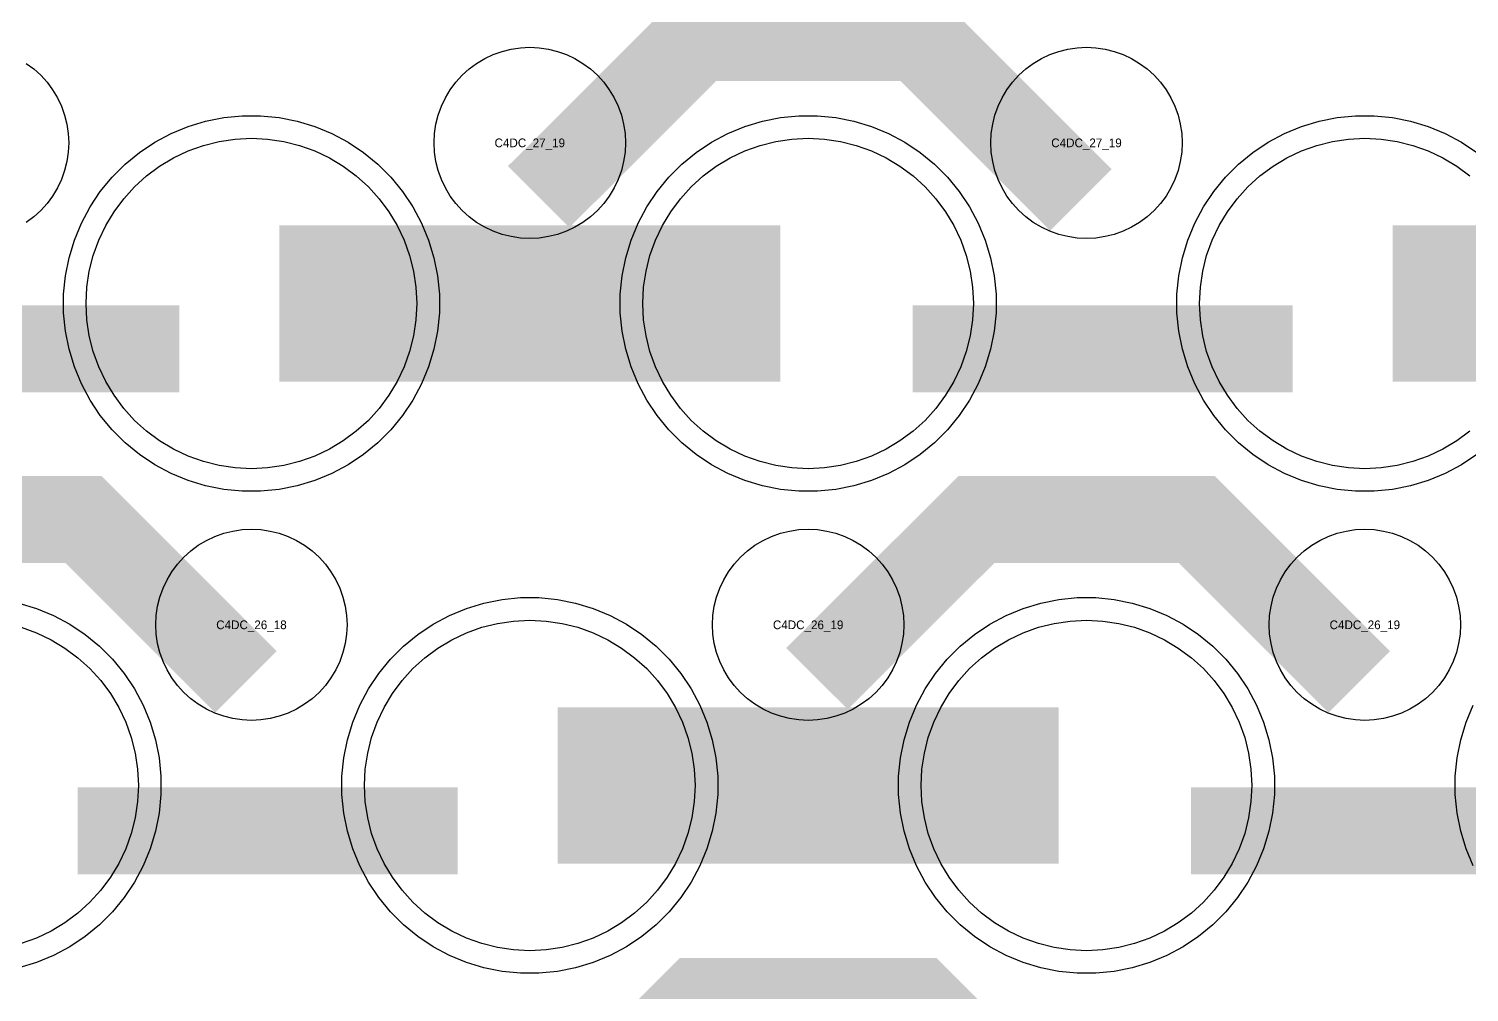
# Model space of a CAD drawing. Extents: x -11880 to 11880, y -14992 to 14992.
# Drawn here: x -6064 to -5650, y -11296.3 to -11019.4 of the extents above; entities that cross this region are included whole.
import ezdxf
from ezdxf.enums import TextEntityAlignment as Align

# ---------------------------------------------------------------- set-up
doc = ezdxf.new("R2010")
doc.units = 0
doc.header["$MEASUREMENT"] = 0
for name, color, linetype in [('GDS_775_DT_237', 138, 'CONTINUOUS'), ('RDL1_FS', 34, 'CONTINUOUS'), ('RDL_BS', 160, 'CONTINUOUS')]:
    doc.layers.add(name, color=color, linetype=linetype)

msp = doc.modelspace()

# ---------------------------------------------------------------- linework, layer by layer
at = {"layer": 'RDL1_FS', "color": 240, "true_color": 0xed1f24}
for points in [[(-6000, -11145.844), (-6004.657, -11145.615), (-6009.268, -11144.931), (-6013.791, -11143.799), (-6018.181, -11142.227), (-6022.395, -11140.235), (-6026.395, -11137.837), (-6030.14, -11135.059), (-6033.594, -11131.929), (-6036.724, -11128.475), (-6039.502, -11124.73), (-6041.9, -11120.73), (-6043.892, -11116.516), (-6045.464, -11112.126), (-6046.596, -11107.603), (-6047.28, -11102.992), (-6047.509, -11098.335), (-6047.28, -11093.678), (-6046.596, -11089.067), (-6045.464, -11084.544), (-6043.892, -11080.154), (-6041.9, -11075.94), (-6039.502, -11071.94), (-6036.724, -11068.195), (-6033.594, -11064.741), (-6030.14, -11061.611), (-6026.395, -11058.833), (-6022.395, -11056.435), (-6018.181, -11054.443), (-6013.791, -11052.871), (-6009.268, -11051.739), (-6004.657, -11051.055), (-6000, -11050.826), (-5995.343, -11051.055), (-5990.732, -11051.739), (-5986.209, -11052.871), (-5981.819, -11054.443), (-5977.605, -11056.435), (-5973.605, -11058.833), (-5969.86, -11061.611), (-5966.406, -11064.741), (-5963.276, -11068.195), (-5960.498, -11071.94), (-5958.1, -11075.94), (-5956.108, -11080.154), (-5954.536, -11084.544), (-5953.404, -11089.067), (-5952.72, -11093.678), (-5952.491, -11098.335), (-5952.72, -11102.992), (-5953.404, -11107.603), (-5954.536, -11112.126), (-5956.108, -11116.516), (-5958.1, -11120.73), (-5960.498, -11124.73), (-5963.276, -11128.475), (-5966.406, -11131.929), (-5969.86, -11135.059), (-5973.605, -11137.837), (-5977.605, -11140.235), (-5981.819, -11142.227), (-5986.209, -11143.799), (-5990.732, -11144.931), (-5995.343, -11145.615)], [(-5840, -11145.844), (-5844.657, -11145.615), (-5849.268, -11144.931), (-5853.791, -11143.799), (-5858.181, -11142.227), (-5862.395, -11140.235), (-5866.395, -11137.837), (-5870.14, -11135.059), (-5873.594, -11131.929), (-5876.724, -11128.475), (-5879.502, -11124.73), (-5881.9, -11120.73), (-5883.892, -11116.516), (-5885.464, -11112.126), (-5886.596, -11107.603), (-5887.28, -11102.992), (-5887.509, -11098.335), (-5887.28, -11093.678), (-5886.596, -11089.067), (-5885.464, -11084.544), (-5883.892, -11080.154), (-5881.9, -11075.94), (-5879.502, -11071.94), (-5876.724, -11068.195), (-5873.594, -11064.741), (-5870.14, -11061.611), (-5866.395, -11058.833), (-5862.395, -11056.435), (-5858.181, -11054.443), (-5853.791, -11052.871), (-5849.268, -11051.739), (-5844.657, -11051.055), (-5840, -11050.826), (-5835.343, -11051.055), (-5830.732, -11051.739), (-5826.209, -11052.871), (-5821.819, -11054.443), (-5817.605, -11056.435), (-5813.605, -11058.833), (-5809.86, -11061.611), (-5806.406, -11064.741), (-5803.276, -11068.195), (-5800.498, -11071.94), (-5798.1, -11075.94), (-5796.108, -11080.154), (-5794.536, -11084.544), (-5793.404, -11089.067), (-5792.72, -11093.678), (-5792.491, -11098.335), (-5792.72, -11102.992), (-5793.404, -11107.603), (-5794.536, -11112.126), (-5796.108, -11116.516), (-5798.1, -11120.73), (-5800.498, -11124.73), (-5803.276, -11128.475), (-5806.406, -11131.929), (-5809.86, -11135.059), (-5813.605, -11137.837), (-5817.605, -11140.235), (-5821.819, -11142.227), (-5826.209, -11143.799), (-5830.732, -11144.931), (-5835.343, -11145.615)]]:
    msp.add_lwpolyline(points, close=True, dxfattribs=at)
msp.add_lwpolyline([(-5649.86, -11135.059), (-5653.605, -11137.837), (-5657.605, -11140.235), (-5661.819, -11142.227), (-5666.209, -11143.799), (-5670.732, -11144.931), (-5675.343, -11145.615), (-5680, -11145.844), (-5684.657, -11145.615), (-5689.268, -11144.931), (-5693.791, -11143.799), (-5698.181, -11142.227), (-5702.395, -11140.235), (-5706.395, -11137.837), (-5710.14, -11135.059), (-5713.594, -11131.929), (-5716.724, -11128.475), (-5719.502, -11124.73), (-5721.9, -11120.73), (-5723.892, -11116.516), (-5725.464, -11112.126), (-5726.596, -11107.603), (-5727.28, -11102.992), (-5727.509, -11098.335), (-5727.28, -11093.678), (-5726.596, -11089.067), (-5725.464, -11084.544), (-5723.892, -11080.154), (-5721.9, -11075.94), (-5719.502, -11071.94), (-5716.724, -11068.195), (-5713.594, -11064.741), (-5710.14, -11061.611), (-5706.395, -11058.833), (-5702.395, -11056.435), (-5698.181, -11054.443), (-5693.791, -11052.871), (-5689.268, -11051.739), (-5684.657, -11051.055), (-5680, -11050.826), (-5675.343, -11051.055), (-5670.732, -11051.739), (-5666.209, -11052.871), (-5661.819, -11054.443), (-5657.605, -11056.435), (-5653.605, -11058.833), (-5649.86, -11061.611)], dxfattribs=at)
for points in [[(-5991.998, -11098.335, 45, 45, 0), (-5919.998, -11098.335, 45, 45, 0)], [(-5919.998, -11098.335, 45, 45, 0), (-5847.998, -11098.335, 45, 45, 0)], [(-5671.998, -11098.335, 45, 45, 0), (-5599.998, -11098.335, 45, 45, 0)]]:
    msp.add_lwpolyline(points, format="xyseb", dxfattribs=at)
at = {"layer": 'RDL1_FS'}
for points in [[(-5920, -11284.409), (-5924.657, -11284.18), (-5929.268, -11283.496), (-5933.791, -11282.364), (-5938.181, -11280.792), (-5942.395, -11278.8), (-5946.395, -11276.402), (-5950.14, -11273.624), (-5953.594, -11270.494), (-5956.724, -11267.04), (-5959.502, -11263.295), (-5961.9, -11259.295), (-5963.892, -11255.081), (-5965.464, -11250.691), (-5966.596, -11246.168), (-5967.28, -11241.557), (-5967.509, -11236.9), (-5967.28, -11232.243), (-5966.596, -11227.632), (-5965.464, -11223.109), (-5963.892, -11218.719), (-5961.9, -11214.505), (-5959.502, -11210.505), (-5956.724, -11206.76), (-5953.594, -11203.306), (-5950.14, -11200.176), (-5946.395, -11197.398), (-5942.395, -11195), (-5938.181, -11193.008), (-5933.791, -11191.436), (-5929.268, -11190.304), (-5924.657, -11189.62), (-5920, -11189.391), (-5915.343, -11189.62), (-5910.732, -11190.304), (-5906.209, -11191.436), (-5901.819, -11193.008), (-5897.605, -11195), (-5893.605, -11197.398), (-5889.86, -11200.176), (-5886.406, -11203.306), (-5883.276, -11206.76), (-5880.498, -11210.505), (-5878.1, -11214.505), (-5876.108, -11218.719), (-5874.536, -11223.109), (-5873.404, -11227.632), (-5872.72, -11232.243), (-5872.491, -11236.9), (-5872.72, -11241.557), (-5873.404, -11246.168), (-5874.536, -11250.691), (-5876.108, -11255.081), (-5878.1, -11259.295), (-5880.498, -11263.295), (-5883.276, -11267.04), (-5886.406, -11270.494), (-5889.86, -11273.624), (-5893.605, -11276.402), (-5897.605, -11278.8), (-5901.819, -11280.792), (-5906.209, -11282.364), (-5910.732, -11283.496), (-5915.343, -11284.18)], [(-5760, -11284.409), (-5764.657, -11284.18), (-5769.268, -11283.496), (-5773.791, -11282.364), (-5778.181, -11280.792), (-5782.395, -11278.8), (-5786.395, -11276.402), (-5790.14, -11273.624), (-5793.594, -11270.494), (-5796.724, -11267.04), (-5799.502, -11263.295), (-5801.9, -11259.295), (-5803.892, -11255.081), (-5805.464, -11250.691), (-5806.596, -11246.168), (-5807.28, -11241.557), (-5807.509, -11236.9), (-5807.28, -11232.243), (-5806.596, -11227.632), (-5805.464, -11223.109), (-5803.892, -11218.719), (-5801.9, -11214.505), (-5799.502, -11210.505), (-5796.724, -11206.76), (-5793.594, -11203.306), (-5790.14, -11200.176), (-5786.395, -11197.398), (-5782.395, -11195), (-5778.181, -11193.008), (-5773.791, -11191.436), (-5769.268, -11190.304), (-5764.657, -11189.62), (-5760, -11189.391), (-5755.343, -11189.62), (-5750.732, -11190.304), (-5746.209, -11191.436), (-5741.819, -11193.008), (-5737.605, -11195), (-5733.605, -11197.398), (-5729.86, -11200.176), (-5726.406, -11203.306), (-5723.276, -11206.76), (-5720.498, -11210.505), (-5718.1, -11214.505), (-5716.108, -11218.719), (-5714.536, -11223.109), (-5713.404, -11227.632), (-5712.72, -11232.243), (-5712.491, -11236.9), (-5712.72, -11241.557), (-5713.404, -11246.168), (-5714.536, -11250.691), (-5716.108, -11255.081), (-5718.1, -11259.295), (-5720.498, -11263.295), (-5723.276, -11267.04), (-5726.406, -11270.494), (-5729.86, -11273.624), (-5733.605, -11276.402), (-5737.605, -11278.8), (-5741.819, -11280.792), (-5746.209, -11282.364), (-5750.732, -11283.496), (-5755.343, -11284.18)]]:
    msp.add_lwpolyline(points, close=True, dxfattribs=at)
msp.add_lwpolyline([(-6066.209, -11191.436), (-6061.819, -11193.008), (-6057.605, -11195), (-6053.605, -11197.398), (-6049.86, -11200.176), (-6046.406, -11203.306), (-6043.276, -11206.76), (-6040.498, -11210.505), (-6038.1, -11214.505), (-6036.108, -11218.719), (-6034.536, -11223.109), (-6033.404, -11227.632), (-6032.72, -11232.243), (-6032.491, -11236.9), (-6032.72, -11241.557), (-6033.404, -11246.168), (-6034.536, -11250.691), (-6036.108, -11255.081), (-6038.1, -11259.295), (-6040.498, -11263.295), (-6043.276, -11267.04), (-6046.406, -11270.494), (-6049.86, -11273.624), (-6053.605, -11276.402), (-6057.605, -11278.8), (-6061.819, -11280.792), (-6066.209, -11282.364)], dxfattribs=at)
for points in [[(-5911.998, -11236.9, 45, 45, 0), (-5839.998, -11236.9, 45, 45, 0)], [(-5839.998, -11236.9, 45, 45, 0), (-5767.998, -11236.9, 45, 45, 0)]]:
    msp.add_lwpolyline(points, format="xyseb", dxfattribs=at)
at = {"layer": 'RDL_BS'}
for points in [[(-5917.438, -11067.649, 25, 25, 0), (-5871.623, -11021.834, 25, 25, 0), (-5838.07, -11021.834, 25, 25, 0)], [(-5761.599, -11068.548, 25, 25, 0), (-5808.313, -11021.834, 25, 25, 0), (-5838.071, -11021.834, 25, 25, 0)], [(-6001.599, -11207.113, 25, 25, 0), (-6048.313, -11160.399, 25, 25, 0), (-6078.071, -11160.399, 25, 25, 0)], [(-5837.438, -11206.214, 25, 25, 0), (-5791.623, -11160.399, 25, 25, 0), (-5758.07, -11160.399, 25, 25, 0)], [(-5681.599, -11207.113, 25, 25, 0), (-5728.313, -11160.399, 25, 25, 0), (-5758.071, -11160.399, 25, 25, 0)], [(-6049.984, -11249.913, 25, 25, 0), (-5940.719, -11249.913, 25, 25, 0)], [(-5729.984, -11249.913, 25, 25, 0), (-5620.719, -11249.913, 25, 25, 0)], [(-5917.438, -11344.774, 25, 25, 0), (-5871.623, -11298.959, 25, 25, 0), (-5838.07, -11298.959, 25, 25, 0)], [(-5761.599, -11345.673, 25, 25, 0), (-5808.313, -11298.959, 25, 25, 0), (-5838.071, -11298.959, 25, 25, 0)]]:
    msp.add_lwpolyline(points, format="xyseb", dxfattribs=at)
for points in [[(-5920, -11079.641), (-5922.693, -11079.509), (-5925.365, -11079.113), (-5927.984, -11078.456), (-5930.519, -11077.549), (-5932.956, -11076.397), (-5935.28, -11075.004), (-5937.443, -11073.401), (-5939.442, -11071.589), (-5941.254, -11069.59), (-5942.857, -11067.427), (-5944.25, -11065.103), (-5945.402, -11062.666), (-5946.309, -11060.131), (-5946.966, -11057.512), (-5947.362, -11054.84), (-5947.494, -11052.147), (-5947.362, -11049.454), (-5946.966, -11046.782), (-5946.309, -11044.163), (-5945.402, -11041.628), (-5944.25, -11039.191), (-5942.857, -11036.867), (-5941.254, -11034.704), (-5939.442, -11032.705), (-5937.443, -11030.893), (-5935.28, -11029.29), (-5932.956, -11027.897), (-5930.519, -11026.745), (-5927.984, -11025.838), (-5925.365, -11025.181), (-5922.693, -11024.785), (-5920, -11024.653), (-5917.307, -11024.785), (-5914.635, -11025.181), (-5912.016, -11025.838), (-5909.481, -11026.745), (-5907.044, -11027.897), (-5904.72, -11029.29), (-5902.557, -11030.893), (-5900.558, -11032.705), (-5898.746, -11034.704), (-5897.143, -11036.867), (-5895.75, -11039.191), (-5894.598, -11041.628), (-5893.691, -11044.163), (-5893.034, -11046.782), (-5892.638, -11049.454), (-5892.506, -11052.147), (-5892.638, -11054.84), (-5893.034, -11057.512), (-5893.691, -11060.131), (-5894.598, -11062.666), (-5895.75, -11065.103), (-5897.143, -11067.427), (-5898.746, -11069.59), (-5900.558, -11071.589), (-5902.557, -11073.401), (-5904.72, -11075.004), (-5907.044, -11076.397), (-5909.481, -11077.549), (-5912.016, -11078.456), (-5914.635, -11079.113), (-5917.307, -11079.509)], [(-5760, -11079.641), (-5762.693, -11079.509), (-5765.365, -11079.113), (-5767.984, -11078.456), (-5770.519, -11077.549), (-5772.956, -11076.397), (-5775.28, -11075.004), (-5777.443, -11073.401), (-5779.442, -11071.589), (-5781.254, -11069.59), (-5782.857, -11067.427), (-5784.25, -11065.103), (-5785.402, -11062.666), (-5786.309, -11060.131), (-5786.966, -11057.512), (-5787.362, -11054.84), (-5787.494, -11052.147), (-5787.362, -11049.454), (-5786.966, -11046.782), (-5786.309, -11044.163), (-5785.402, -11041.628), (-5784.25, -11039.191), (-5782.857, -11036.867), (-5781.254, -11034.704), (-5779.442, -11032.705), (-5777.443, -11030.893), (-5775.28, -11029.29), (-5772.956, -11027.897), (-5770.519, -11026.745), (-5767.984, -11025.838), (-5765.365, -11025.181), (-5762.693, -11024.785), (-5760, -11024.653), (-5757.307, -11024.785), (-5754.635, -11025.181), (-5752.016, -11025.838), (-5749.481, -11026.745), (-5747.044, -11027.897), (-5744.72, -11029.29), (-5742.557, -11030.893), (-5740.558, -11032.705), (-5738.746, -11034.704), (-5737.143, -11036.867), (-5735.75, -11039.191), (-5734.598, -11041.628), (-5733.691, -11044.163), (-5733.034, -11046.782), (-5732.638, -11049.454), (-5732.506, -11052.147), (-5732.638, -11054.84), (-5733.034, -11057.512), (-5733.691, -11060.131), (-5734.598, -11062.666), (-5735.75, -11065.103), (-5737.143, -11067.427), (-5738.746, -11069.59), (-5740.558, -11071.589), (-5742.557, -11073.401), (-5744.72, -11075.004), (-5747.044, -11076.397), (-5749.481, -11077.549), (-5752.016, -11078.456), (-5754.635, -11079.113), (-5757.307, -11079.509)], [(-6000, -11218.206), (-6002.693, -11218.074), (-6005.365, -11217.678), (-6007.984, -11217.021), (-6010.519, -11216.114), (-6012.956, -11214.962), (-6015.28, -11213.569), (-6017.443, -11211.966), (-6019.442, -11210.154), (-6021.254, -11208.155), (-6022.857, -11205.992), (-6024.25, -11203.668), (-6025.402, -11201.231), (-6026.309, -11198.696), (-6026.966, -11196.077), (-6027.362, -11193.405), (-6027.494, -11190.712), (-6027.362, -11188.019), (-6026.966, -11185.347), (-6026.309, -11182.728), (-6025.402, -11180.193), (-6024.25, -11177.756), (-6022.857, -11175.432), (-6021.254, -11173.269), (-6019.442, -11171.27), (-6017.443, -11169.458), (-6015.28, -11167.855), (-6012.956, -11166.462), (-6010.519, -11165.31), (-6007.984, -11164.403), (-6005.365, -11163.746), (-6002.693, -11163.35), (-6000, -11163.218), (-5997.307, -11163.35), (-5994.635, -11163.746), (-5992.016, -11164.403), (-5989.481, -11165.31), (-5987.044, -11166.462), (-5984.72, -11167.855), (-5982.557, -11169.458), (-5980.558, -11171.27), (-5978.746, -11173.269), (-5977.143, -11175.432), (-5975.75, -11177.756), (-5974.598, -11180.193), (-5973.691, -11182.728), (-5973.034, -11185.347), (-5972.638, -11188.019), (-5972.506, -11190.712), (-5972.638, -11193.405), (-5973.034, -11196.077), (-5973.691, -11198.696), (-5974.598, -11201.231), (-5975.75, -11203.668), (-5977.143, -11205.992), (-5978.746, -11208.155), (-5980.558, -11210.154), (-5982.557, -11211.966), (-5984.72, -11213.569), (-5987.044, -11214.962), (-5989.481, -11216.114), (-5992.016, -11217.021), (-5994.635, -11217.678), (-5997.307, -11218.074)], [(-5840, -11218.206), (-5842.693, -11218.074), (-5845.365, -11217.678), (-5847.984, -11217.021), (-5850.519, -11216.114), (-5852.956, -11214.962), (-5855.28, -11213.569), (-5857.443, -11211.966), (-5859.442, -11210.154), (-5861.254, -11208.155), (-5862.857, -11205.992), (-5864.25, -11203.668), (-5865.402, -11201.231), (-5866.309, -11198.696), (-5866.966, -11196.077), (-5867.362, -11193.405), (-5867.494, -11190.712), (-5867.362, -11188.019), (-5866.966, -11185.347), (-5866.309, -11182.728), (-5865.402, -11180.193), (-5864.25, -11177.756), (-5862.857, -11175.432), (-5861.254, -11173.269), (-5859.442, -11171.27), (-5857.443, -11169.458), (-5855.28, -11167.855), (-5852.956, -11166.462), (-5850.519, -11165.31), (-5847.984, -11164.403), (-5845.365, -11163.746), (-5842.693, -11163.35), (-5840, -11163.218), (-5837.307, -11163.35), (-5834.635, -11163.746), (-5832.016, -11164.403), (-5829.481, -11165.31), (-5827.044, -11166.462), (-5824.72, -11167.855), (-5822.557, -11169.458), (-5820.558, -11171.27), (-5818.746, -11173.269), (-5817.143, -11175.432), (-5815.75, -11177.756), (-5814.598, -11180.193), (-5813.691, -11182.728), (-5813.034, -11185.347), (-5812.638, -11188.019), (-5812.506, -11190.712), (-5812.638, -11193.405), (-5813.034, -11196.077), (-5813.691, -11198.696), (-5814.598, -11201.231), (-5815.75, -11203.668), (-5817.143, -11205.992), (-5818.746, -11208.155), (-5820.558, -11210.154), (-5822.557, -11211.966), (-5824.72, -11213.569), (-5827.044, -11214.962), (-5829.481, -11216.114), (-5832.016, -11217.021), (-5834.635, -11217.678), (-5837.307, -11218.074)], [(-5680, -11218.206), (-5682.693, -11218.074), (-5685.365, -11217.678), (-5687.984, -11217.021), (-5690.519, -11216.114), (-5692.956, -11214.962), (-5695.28, -11213.569), (-5697.443, -11211.966), (-5699.442, -11210.154), (-5701.254, -11208.155), (-5702.857, -11205.992), (-5704.25, -11203.668), (-5705.402, -11201.231), (-5706.309, -11198.696), (-5706.966, -11196.077), (-5707.362, -11193.405), (-5707.494, -11190.712), (-5707.362, -11188.019), (-5706.966, -11185.347), (-5706.309, -11182.728), (-5705.402, -11180.193), (-5704.25, -11177.756), (-5702.857, -11175.432), (-5701.254, -11173.269), (-5699.442, -11171.27), (-5697.443, -11169.458), (-5695.28, -11167.855), (-5692.956, -11166.462), (-5690.519, -11165.31), (-5687.984, -11164.403), (-5685.365, -11163.746), (-5682.693, -11163.35), (-5680, -11163.218), (-5677.307, -11163.35), (-5674.635, -11163.746), (-5672.016, -11164.403), (-5669.481, -11165.31), (-5667.044, -11166.462), (-5664.72, -11167.855), (-5662.557, -11169.458), (-5660.558, -11171.27), (-5658.746, -11173.269), (-5657.143, -11175.432), (-5655.75, -11177.756), (-5654.598, -11180.193), (-5653.691, -11182.728), (-5653.034, -11185.347), (-5652.638, -11188.019), (-5652.506, -11190.712), (-5652.638, -11193.405), (-5653.034, -11196.077), (-5653.691, -11198.696), (-5654.598, -11201.231), (-5655.75, -11203.668), (-5657.143, -11205.992), (-5658.746, -11208.155), (-5660.558, -11210.154), (-5662.557, -11211.966), (-5664.72, -11213.569), (-5667.044, -11214.962), (-5669.481, -11216.114), (-5672.016, -11217.021), (-5674.635, -11217.678), (-5677.307, -11218.074)], [(-5922.644, -11290.9), (-5927.938, -11290.383), (-5933.165, -11289.337), (-5938.205, -11287.806), (-5943.115, -11285.775), (-5947.777, -11283.283), (-5952.191, -11280.336), (-5956.292, -11276.974), (-5960.074, -11273.192), (-5963.436, -11269.091), (-5966.383, -11264.677), (-5968.875, -11260.015), (-5970.906, -11255.105), (-5972.437, -11250.065), (-5973.483, -11244.838), (-5974, -11239.544), (-5974, -11234.256), (-5973.483, -11228.962), (-5972.437, -11223.735), (-5970.906, -11218.695), (-5968.875, -11213.785), (-5966.383, -11209.123), (-5963.436, -11204.709), (-5960.074, -11200.608), (-5956.292, -11196.826), (-5952.191, -11193.464), (-5947.777, -11190.517), (-5943.115, -11188.025), (-5938.205, -11185.994), (-5933.165, -11184.463), (-5927.938, -11183.417), (-5922.644, -11182.9), (-5917.356, -11182.9), (-5912.062, -11183.417), (-5906.835, -11184.463), (-5901.795, -11185.994), (-5896.885, -11188.025), (-5892.223, -11190.517), (-5887.809, -11193.464), (-5883.708, -11196.826), (-5879.926, -11200.608), (-5876.564, -11204.709), (-5873.617, -11209.123), (-5871.125, -11213.785), (-5869.094, -11218.695), (-5867.563, -11223.735), (-5866.517, -11228.962), (-5866, -11234.256), (-5866, -11239.544), (-5866.517, -11244.838), (-5867.563, -11250.065), (-5869.094, -11255.105), (-5871.125, -11260.015), (-5873.617, -11264.677), (-5876.564, -11269.091), (-5879.926, -11273.192), (-5883.708, -11276.974), (-5887.809, -11280.336), (-5892.223, -11283.283), (-5896.885, -11285.775), (-5901.795, -11287.806), (-5906.835, -11289.337), (-5912.062, -11290.383), (-5917.356, -11290.9)], [(-5762.644, -11290.9), (-5767.938, -11290.383), (-5773.165, -11289.337), (-5778.205, -11287.806), (-5783.115, -11285.775), (-5787.777, -11283.283), (-5792.191, -11280.336), (-5796.292, -11276.974), (-5800.074, -11273.192), (-5803.436, -11269.091), (-5806.383, -11264.677), (-5808.875, -11260.015), (-5810.906, -11255.105), (-5812.437, -11250.065), (-5813.483, -11244.838), (-5814, -11239.544), (-5814, -11234.256), (-5813.483, -11228.962), (-5812.437, -11223.735), (-5810.906, -11218.695), (-5808.875, -11213.785), (-5806.383, -11209.123), (-5803.436, -11204.709), (-5800.074, -11200.608), (-5796.292, -11196.826), (-5792.191, -11193.464), (-5787.777, -11190.517), (-5783.115, -11188.025), (-5778.205, -11185.994), (-5773.165, -11184.463), (-5767.938, -11183.417), (-5762.644, -11182.9), (-5757.356, -11182.9), (-5752.062, -11183.417), (-5746.835, -11184.463), (-5741.795, -11185.994), (-5736.885, -11188.025), (-5732.223, -11190.517), (-5727.809, -11193.464), (-5723.708, -11196.826), (-5719.926, -11200.608), (-5716.564, -11204.709), (-5713.617, -11209.123), (-5711.125, -11213.785), (-5709.094, -11218.695), (-5707.563, -11223.735), (-5706.517, -11228.962), (-5706, -11234.256), (-5706, -11239.544), (-5706.517, -11244.838), (-5707.563, -11250.065), (-5709.094, -11255.105), (-5711.125, -11260.015), (-5713.617, -11264.677), (-5716.564, -11269.091), (-5719.926, -11273.192), (-5723.708, -11276.974), (-5727.809, -11280.336), (-5732.223, -11283.283), (-5736.885, -11285.775), (-5741.795, -11287.806), (-5746.835, -11289.337), (-5752.062, -11290.383), (-5757.356, -11290.9)]]:
    msp.add_lwpolyline(points, close=True, dxfattribs=at)
for points in [[(-6064.72, -11029.29), (-6062.557, -11030.893), (-6060.558, -11032.705), (-6058.746, -11034.704), (-6057.143, -11036.867), (-6055.75, -11039.191), (-6054.598, -11041.628), (-6053.691, -11044.163), (-6053.034, -11046.782), (-6052.638, -11049.454), (-6052.506, -11052.147), (-6052.638, -11054.84), (-6053.034, -11057.512), (-6053.691, -11060.131), (-6054.598, -11062.666), (-6055.75, -11065.103), (-6057.143, -11067.427), (-6058.746, -11069.59), (-6060.558, -11071.589), (-6062.557, -11073.401), (-6064.72, -11075.004)], [(-6066.835, -11184.463), (-6061.795, -11185.994), (-6056.885, -11188.025), (-6052.223, -11190.517), (-6047.809, -11193.464), (-6043.708, -11196.826), (-6039.926, -11200.608), (-6036.564, -11204.709), (-6033.617, -11209.123), (-6031.125, -11213.785), (-6029.094, -11218.695), (-6027.563, -11223.735), (-6026.517, -11228.962), (-6026, -11234.256), (-6026, -11239.544), (-6026.517, -11244.838), (-6027.563, -11250.065), (-6029.094, -11255.105), (-6031.125, -11260.015), (-6033.617, -11264.677), (-6036.564, -11269.091), (-6039.926, -11273.192), (-6043.708, -11276.974), (-6047.809, -11280.336), (-6052.223, -11283.283), (-6056.885, -11285.775), (-6061.795, -11287.806), (-6066.835, -11289.337)], [(-5648.875, -11260.015), (-5650.906, -11255.105), (-5652.437, -11250.065), (-5653.483, -11244.838), (-5654, -11239.544), (-5654, -11234.256), (-5653.483, -11228.962), (-5652.437, -11223.735), (-5650.906, -11218.695), (-5648.875, -11213.785)]]:
    msp.add_lwpolyline(points, dxfattribs=at)
at = {"layer": 'RDL_BS', "color": 240, "true_color": 0xed1f24}
for points in [[(-6002.644, -11152.335), (-6007.938, -11151.818), (-6013.165, -11150.772), (-6018.205, -11149.241), (-6023.115, -11147.21), (-6027.777, -11144.718), (-6032.191, -11141.771), (-6036.292, -11138.409), (-6040.074, -11134.627), (-6043.436, -11130.526), (-6046.383, -11126.112), (-6048.875, -11121.45), (-6050.906, -11116.54), (-6052.437, -11111.5), (-6053.483, -11106.273), (-6054, -11100.979), (-6054, -11095.691), (-6053.483, -11090.397), (-6052.437, -11085.17), (-6050.906, -11080.13), (-6048.875, -11075.22), (-6046.383, -11070.558), (-6043.436, -11066.144), (-6040.074, -11062.043), (-6036.292, -11058.261), (-6032.191, -11054.899), (-6027.777, -11051.952), (-6023.115, -11049.46), (-6018.205, -11047.429), (-6013.165, -11045.898), (-6007.938, -11044.852), (-6002.644, -11044.335), (-5997.356, -11044.335), (-5992.062, -11044.852), (-5986.835, -11045.898), (-5981.795, -11047.429), (-5976.885, -11049.46), (-5972.223, -11051.952), (-5967.809, -11054.899), (-5963.708, -11058.261), (-5959.926, -11062.043), (-5956.564, -11066.144), (-5953.617, -11070.558), (-5951.125, -11075.22), (-5949.094, -11080.13), (-5947.563, -11085.17), (-5946.517, -11090.397), (-5946, -11095.691), (-5946, -11100.979), (-5946.517, -11106.273), (-5947.563, -11111.5), (-5949.094, -11116.54), (-5951.125, -11121.45), (-5953.617, -11126.112), (-5956.564, -11130.526), (-5959.926, -11134.627), (-5963.708, -11138.409), (-5967.809, -11141.771), (-5972.223, -11144.718), (-5976.885, -11147.21), (-5981.795, -11149.241), (-5986.835, -11150.772), (-5992.062, -11151.818), (-5997.356, -11152.335)], [(-5842.644, -11152.335), (-5847.938, -11151.818), (-5853.165, -11150.772), (-5858.205, -11149.241), (-5863.115, -11147.21), (-5867.777, -11144.718), (-5872.191, -11141.771), (-5876.292, -11138.409), (-5880.074, -11134.627), (-5883.436, -11130.526), (-5886.383, -11126.112), (-5888.875, -11121.45), (-5890.906, -11116.54), (-5892.437, -11111.5), (-5893.483, -11106.273), (-5894, -11100.979), (-5894, -11095.691), (-5893.483, -11090.397), (-5892.437, -11085.17), (-5890.906, -11080.13), (-5888.875, -11075.22), (-5886.383, -11070.558), (-5883.436, -11066.144), (-5880.074, -11062.043), (-5876.292, -11058.261), (-5872.191, -11054.899), (-5867.777, -11051.952), (-5863.115, -11049.46), (-5858.205, -11047.429), (-5853.165, -11045.898), (-5847.938, -11044.852), (-5842.644, -11044.335), (-5837.356, -11044.335), (-5832.062, -11044.852), (-5826.835, -11045.898), (-5821.795, -11047.429), (-5816.885, -11049.46), (-5812.223, -11051.952), (-5807.809, -11054.899), (-5803.708, -11058.261), (-5799.926, -11062.043), (-5796.564, -11066.144), (-5793.617, -11070.558), (-5791.125, -11075.22), (-5789.094, -11080.13), (-5787.563, -11085.17), (-5786.517, -11090.397), (-5786, -11095.691), (-5786, -11100.979), (-5786.517, -11106.273), (-5787.563, -11111.5), (-5789.094, -11116.54), (-5791.125, -11121.45), (-5793.617, -11126.112), (-5796.564, -11130.526), (-5799.926, -11134.627), (-5803.708, -11138.409), (-5807.809, -11141.771), (-5812.223, -11144.718), (-5816.885, -11147.21), (-5821.795, -11149.241), (-5826.835, -11150.772), (-5832.062, -11151.818), (-5837.356, -11152.335)]]:
    msp.add_lwpolyline(points, close=True, dxfattribs=at)
msp.add_lwpolyline([(-5647.809, -11141.771), (-5652.223, -11144.718), (-5656.885, -11147.21), (-5661.795, -11149.241), (-5666.835, -11150.772), (-5672.062, -11151.818), (-5677.356, -11152.335), (-5682.644, -11152.335), (-5687.938, -11151.818), (-5693.165, -11150.772), (-5698.205, -11149.241), (-5703.115, -11147.21), (-5707.777, -11144.718), (-5712.191, -11141.771), (-5716.292, -11138.409), (-5720.074, -11134.627), (-5723.436, -11130.526), (-5726.383, -11126.112), (-5728.875, -11121.45), (-5730.906, -11116.54), (-5732.437, -11111.5), (-5733.483, -11106.273), (-5734, -11100.979), (-5734, -11095.691), (-5733.483, -11090.397), (-5732.437, -11085.17), (-5730.906, -11080.13), (-5728.875, -11075.22), (-5726.383, -11070.558), (-5723.436, -11066.144), (-5720.074, -11062.043), (-5716.292, -11058.261), (-5712.191, -11054.899), (-5707.777, -11051.952), (-5703.115, -11049.46), (-5698.205, -11047.429), (-5693.165, -11045.898), (-5687.938, -11044.852), (-5682.644, -11044.335), (-5677.356, -11044.335), (-5672.062, -11044.852), (-5666.835, -11045.898), (-5661.795, -11047.429), (-5656.885, -11049.46), (-5652.223, -11051.952), (-5647.809, -11054.899)], dxfattribs=at)
for points in [[(-6129.984, -11111.348, 25, 25, 0), (-6020.719, -11111.348, 25, 25, 0)], [(-5809.984, -11111.348, 25, 25, 0), (-5700.719, -11111.348, 25, 25, 0)]]:
    msp.add_lwpolyline(points, format="xyseb", dxfattribs=at)

# ---------------------------------------------------------------- texts
at = {"layer": 'GDS_775_DT_237'}
for s, p in [('C4DC_27_19', (-5920, -11052.147)), ('C4DC_27_19', (-5920, -11052.147)), ('C4DC_27_19', (-5760, -11052.147)), ('C4DC_27_19', (-5760, -11052.147)), ('C4DC_26_18', (-6000, -11190.712)), ('C4DC_26_18', (-6000, -11190.712)), ('C4DC_26_19', (-5840, -11190.712)), ('C4DC_26_19', (-5840, -11190.712)), ('C4DC_26_19', (-5680, -11190.712)), ('C4DC_26_19', (-5680, -11190.712))]:
    msp.add_text(s, height=2.5, dxfattribs=at).set_placement(p, align=Align.MIDDLE_CENTER)

doc.saveas('drawing.dxf')
